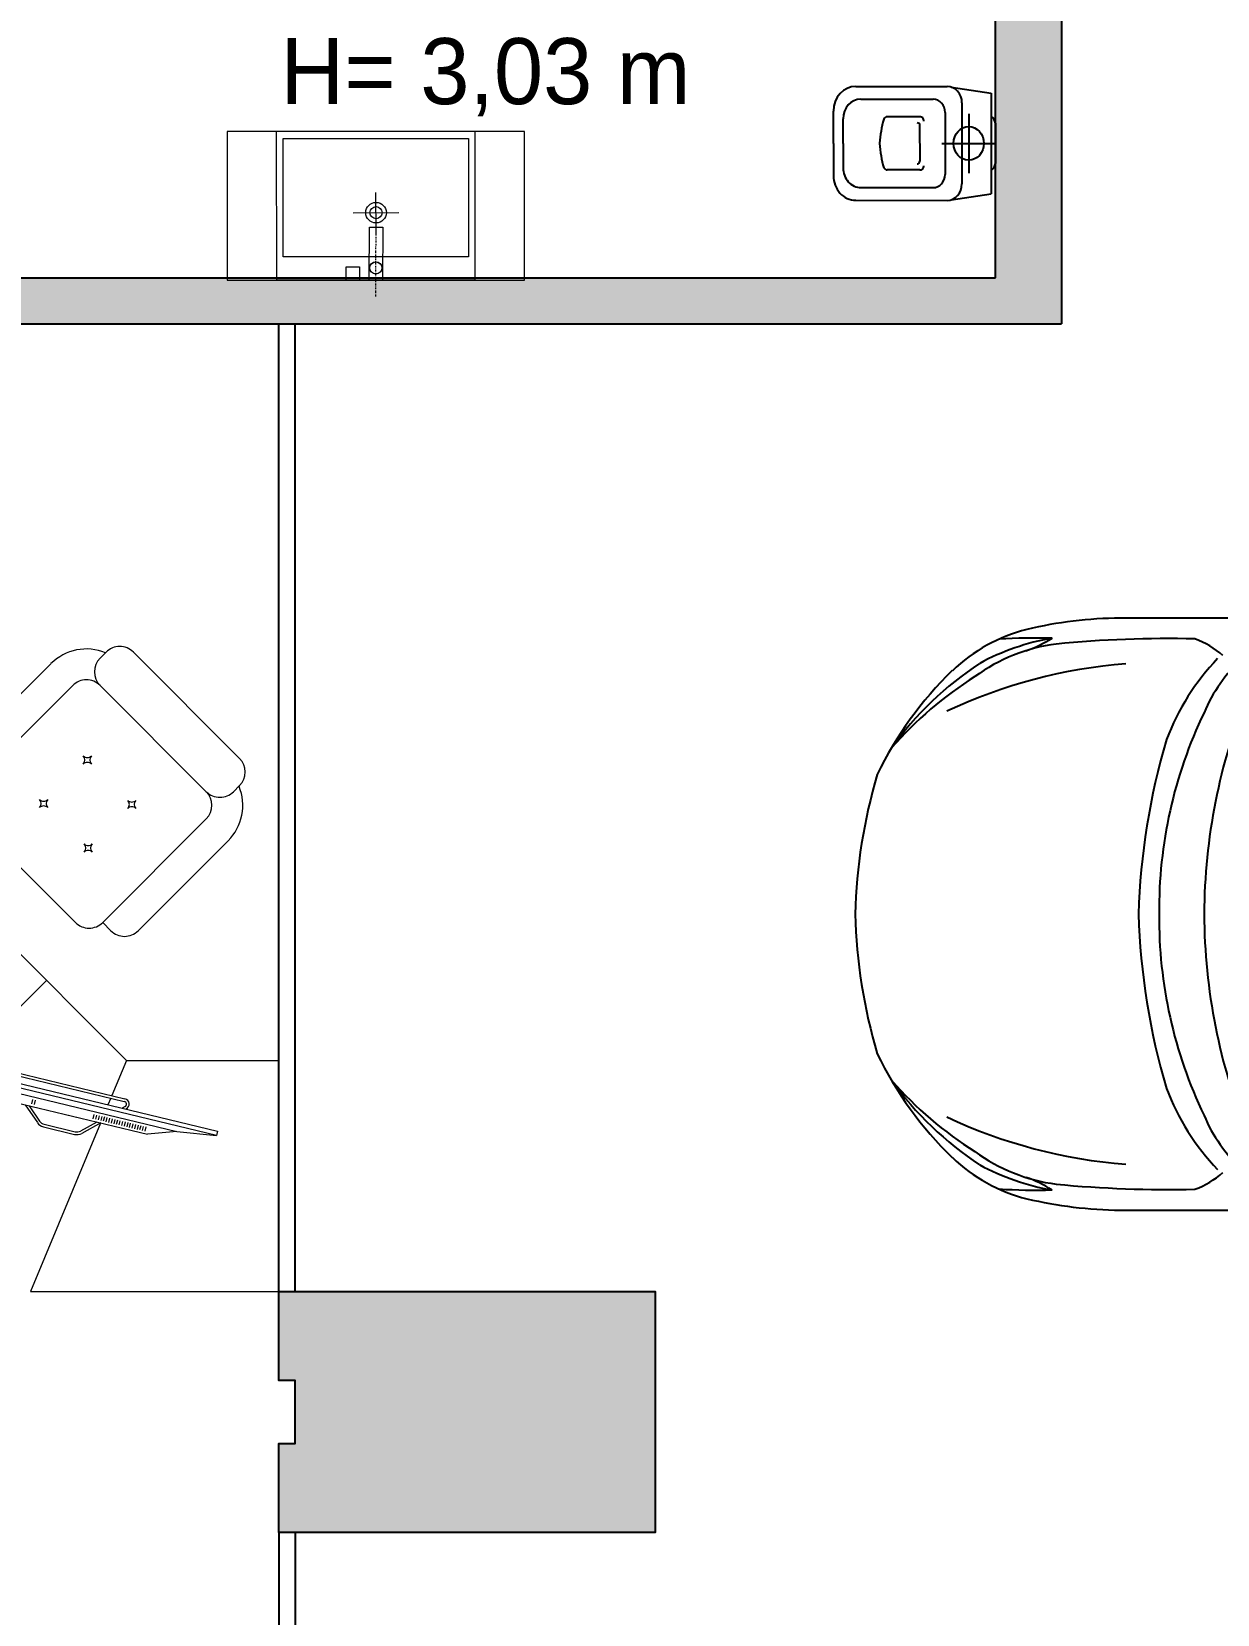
# Model space of a CAD drawing. Header units: millimetres. Extents: x 515 to 43442, y -1882 to 9936.
# Drawn here: x 16066.7 to 16425.7, y 3270.3 to 3749.6 of the extents above; entities that cross this region are included whole.
import ezdxf

# ---------------------------------------------------------------- set-up
doc = ezdxf.new("R2010")
doc.units = ezdxf.units.MM
doc.linetypes.add('TRATTO-PUNTO', pattern=[1, 0.5, -0.25, 0, -0.25])
for name, color, linetype, lineweight, true_color in [('_NOTE', 12, 'Continuous', 20, 0xbd0000), ('AUTO', 9, 'Continuous', 15, 0x808080), ('CAMP sez', 7, 'Continuous', 15, 0xbdbdbd)]:
    doc.layers.add(name, color=color, linetype=linetype, lineweight=lineweight, true_color=true_color)
doc.layers.add('ARREDI_LINEE', color=33, linetype='Continuous', lineweight=9)
for name, color, linetype in [('INF', 8, 'Continuous'), ('Interni F', 33, 'Continuous'), ('PDF _Geometria', 7, 'Continuous'), ('SANIT', 33, 'Continuous'), ('SEZ', 170, 'Continuous'), ('Testi', 7, 'Continuous')]:
    doc.layers.add(name, color=color, linetype=linetype)
doc.styles.add('T_ESE_q100', font='bahnschrift.ttf', dxfattribs={"height": 15})

# ---------------------------------------------------------------- blocks, each defined once
blk = doc.blocks.new('A$Cad04e48f')
at = {"color": 0, "linetype": 'TRATTO-PUNTO', "lineweight": -2}
blk.add_line((-5, 0), (18.2, 0), dxfattribs=at)
at = {"color": 0, "lineweight": -2}
for points in [[(-0.04, 9), (3.99, 9), (3.99, 5), (-0.02, 5)], [(-0.01, 2), (15.99, 2), (15.99, -2), (0.01, -2)]]:
    blk.add_lwpolyline(points, close=True, dxfattribs=at)
blk = doc.blocks.new('A$C7b99852b')
at = {"layer": 'ARREDI_LINEE'}
for p, q in [((60.35, 19.41), (60.38, 6.72)), ((67.28, 12.85), (53.43, 12.82))]:
    blk.add_line(p, q, dxfattribs=at)
blk.add_lwpolyline([(15.44, -11.78), (105.44, -11.78), (105.44, 33.22), (15.44, 33.22), (15.44, -11.78)], dxfattribs=at)
for points in [[(30.5, -11.84), (30.42, 33.16), (90.42, 33.22), (90.5, -11.73)], [(32.41, 26.22), (88.48, 26.22), (88.48, -9.67), (32.41, -9.67)]]:
    blk.add_lwpolyline(points, close=True, dxfattribs=at)
for centre, radius in [((60.41, 29.59), 1.83), ((60.42, 29.54), 1.83), ((60.37, 12.83), 3.12), ((60.37, 12.83), 1.83)]:
    blk.add_circle(centre, radius, dxfattribs=at)
at = {"layer": 'ARREDI_LINEE', "rotation": 269.7760903576198}
blk.add_blockref('A$Cad04e48f', (60.42, 33.22), dxfattribs=at)
blk = doc.blocks.new('uyiy8')
at = {"color": 0, "lineweight": -2}
for p, q in [((24284.05, 36278.64), (24311.29, 36283.33)), ((24312.5, 36283.36), (24324.75, 36283.62)), ((24329.92, 36253.56), (24324.75, 36283.62)), ((24286.23, 36275.09), (24307.79, 36278.81)), ((24320.74, 36255.02), (24316.58, 36279.17)), ((24304.73, 36272.85), (24294.98, 36271.17)), ((24315.21, 36256.97), (24312.02, 36275.48)), ((24322.21, 36258.57), (24319.16, 36276.31)), ((24329.67, 36262.78), (24327.59, 36274.85)), ((24280.33, 36260.49), (24278.67, 36270.1)), ((24283.18, 36260.98), (24281.92, 36268.26)), ((24306.09, 36264.98), (24305.19, 36270.24)), ((24312.7, 36266.07), (24328.67, 36268.82)), ((24306.11, 36264.88), (24307.01, 36259.62)), ((24280.33, 36260.49), (24281.98, 36250.88)), ((24283.18, 36260.98), (24284.43, 36253.7)), ((24307.46, 36257.01), (24297.71, 36255.33)), ((24318.3, 36249.71), (24329.92, 36253.56)), ((24289.91, 36244.64), (24317.15, 36249.33)), ((24290.77, 36248.7), (24312.34, 36252.42))]:
    blk.add_line(p, q, dxfattribs=at)
at = {"color": 0, "lineweight": -2, "extrusion": (0, 0, -1)}
for centre, major_axis, start_param, end_param in [((24312.14, 36278.4), (-0.85, 4.93), 0, 1.570796), ((24285.32, 36271.25), (1.27, -7.39), 1.570796, 3.141593), ((24308.47, 36274.87), (-0.68, 3.94), 0, 1.570796), ((24287.25, 36269.18), (1.02, -5.91), 1.570796, 3.141593), ((24305.03, 36271.62), (-0.21, 1.24), -0.079223, 1.570796), ((24320.68, 36267.44), (0.87, -5.03), 1.57079632679423, 7.853981633973816), ((24325.69, 36274.32), (-0.37, 2.16), 0.335133, 1.483029), ((24325.71, 36265.33), (5.98, -34.73), 1.655038, 1.867633), ((24295.2, 36269.86), (-0.23, 1.31), -1.047198, 0), ((24304.46, 36270.11), (0.138, -0.804), 3.076729, 4.709356), ((24324.72, 36271.12), (-5.98, 34.73), 4.415552, 4.628148), ((24327.7, 36262.63), (0.37, -2.16), -1.483029, -0.335133), ((24306.29, 36259.5), (0.138, -0.804), -1.567763, 0.064863), ((24307.33, 36258.27), (-0.21, 1.24), 1.570796, 3.220815), ((24289.76, 36254.62), (-1.02, 5.91), 3.141593, 4.712389), ((24297.48, 36256.64), (0.23, -1.31), 0, 1.047198), ((24311.66, 36256.36), (0.68, -3.94), 4.712389, 6.283185), ((24316.3, 36254.26), (0.85, -4.93), 4.712389, 6.283185), ((24288.64, 36252.03), (-1.27, 7.39), 3.141593, 4.712389)]:
    blk.add_ellipse(centre, major_axis=major_axis, ratio=0.9, start_param=start_param, end_param=end_param, dxfattribs=at)
blk = doc.blocks.new('byd')
at = {"layer": 'Interni F'}
for centre, radius, start, end in [((191.72, 186.59), 51.05, 104.3727, 133.626), ((208.86, 108.82), 130.67, 90.6496, 103.186), ((224.44, -26111.25), 26350.74, 89.908613, 90.037115), ((194.89, 178.58), 53.48, 97.4648, 126.1487), ((199.71, 160.75), 73.8, 100.1689, 118.2554), ((182.47, 28.52), 204.91, 88.8211, 93.309), ((166.78, 264.6), 37.01, 288.9089, 302.5253), ((222.01, -122.21), 355.46, 88.7186, 95.5), ((219.74, 206.3), 28.74, 49.4523, 69.1777), ((221.5, 139.87), 102.93, 123.4443, 144.1583), ((221, 71.06), 155.01, 94.4279, 115.2644), ((289.54, 176.87), 72.92, 136.366, 159.2747), ((276.12, 192.49), 47.13, 132.7739, 157.1196), ((233.3, 144.11), 110.5, 134.0339, 154.2374), ((225.91, 123.08), 116.86, 122.3729, 138.7402), ((413.29, 148.83), 180.58, 157.9241, 179.6831), ((356.96, 151.09), 137.87, 154.33, 180.5225), ((420.34, 143.57), 207.59, 163.4584, 178.2708), ((289.02, 145.95), 161.96, 163.4322, 178.6277), ((289.02, 153.71), 161.96, 181.3723, 196.5678), ((420.34, 156.1), 207.59, 181.7292, 196.5416), ((356.96, 148.58), 137.87, 179.4775, 205.67), ((413.29, 150.83), 180.58, 180.3169, 202.0759), ((233.3, 155.56), 110.5, 205.7626, 225.9661), ((225.91, 176.59), 116.86, 221.2598, 237.6271), ((221.5, 159.79), 102.93, 215.8417, 236.5557), ((289.54, 122.8), 72.92, 200.7253, 223.634), ((221, 228.6), 155.01, 244.7356, 265.5721), ((276.12, 107.17), 47.13, 202.8804, 227.2261), ((194.89, 121.08), 53.48, 233.8513, 262.5352), ((191.72, 113.07), 51.05, 226.374, 255.6273), ((199.71, 138.92), 73.8, 241.7446, 259.8311), ((166.78, 35.07), 37.01, 57.4747, 71.0911), ((222.01, 421.87), 355.46, 264.5, 271.2814), ((219.74, 93.37), 28.74, 290.8223, 310.5477), ((182.47, 271.15), 204.91, 266.691, 271.1789), ((208.86, 190.84), 130.67, 256.814, 269.3504), ((224.44, 26410.92), 26350.74, 269.962885, 270.091387)]:
    blk.add_arc(centre, radius, start, end, dxfattribs=at)
blk = doc.blocks.new('scrivania esa')
at = {"layer": 'ARREDI_LINEE', "lineweight": -2, "transparency": 33554687}
for p, q in [((5093.71, 28406.69), (5139.21, 28406.69)), ((5087.88, 28398.26), (5087.88, 28400.86)), ((5145.05, 28398.26), (5145.05, 28400.86)), ((5093.71, 28392.43), (5139.21, 28392.43)), ((5078.55, 28348.06), (5078.55, 28386.59)), ((5087.88, 28342.23), (5087.88, 28386.59)), ((5145.05, 28342.23), (5145.05, 28386.59)), ((5154.38, 28348.06), (5154.38, 28386.59)), ((5179.63, 28317.79), (5212.24, 28350.39)), ((5212.24, 28350.39), (5261.74, 28300.9)), ((5145.05, 28342.23), (5148.55, 28342.23)), ((5093.71, 28336.39), (5139.21, 28336.39)), ((5205.67, 28313.36), (5215, 28321.01)), ((5179.63, 28317.79), (5048.96, 28317.79)), ((5145.4, 28317.79), (5145.4, 28287.36)), ((5179.63, 28317.79), (5184.05, 28307.13)), ((5146.34, 28277.11), (5205.67, 28313.36)), ((5205.67, 28313.36), (5199.96, 28306.46)), ((5158.26, 28291.37), (5187.54, 28309.26)), ((5158.69, 28290.67), (5187.97, 28308.56)), ((5189.24, 28307.59), (5188.97, 28306.66)), ((5190.03, 28307.36), (5190.02, 28307.3)), ((5196.69, 28306.85), (5197.38, 28305.72)), ((5197.38, 28307.27), (5198.07, 28306.14)), ((5198.07, 28307.69), (5198.76, 28306.56)), ((5155.08, 28279.04), (5199.96, 28306.46)), ((5184.37, 28306.36), (5185.19, 28304.35)), ((5188.42, 28301.79), (5189.11, 28300.66)), ((5189.11, 28302.22), (5189.8, 28301.08)), ((5189.8, 28302.64), (5190.49, 28301.51)), ((5190.49, 28303.06), (5191.18, 28301.93)), ((5191.18, 28303.48), (5191.87, 28302.35)), ((5191.87, 28303.9), (5192.56, 28302.77)), ((5192.55, 28304.32), (5193.25, 28303.19)), ((5193.24, 28304.74), (5193.94, 28303.61)), ((5193.93, 28305.17), (5194.63, 28304.03)), ((5194.62, 28305.59), (5195.31, 28304.45)), ((5195.31, 28306.01), (5196, 28304.88)), ((5196, 28306.43), (5196.69, 28305.3)), ((5184.28, 28299.27), (5184.97, 28298.13)), ((5186.51, 28298.25), (5184.93, 28292.83)), ((5184.97, 28299.69), (5185.66, 28298.56)), ((5185.66, 28300.11), (5186.35, 28298.98)), ((5187.56, 28298.89), (5185.72, 28292.6)), ((5186.35, 28300.53), (5187.04, 28299.4)), ((5187.04, 28300.95), (5187.73, 28299.82)), ((5187.52, 28298.75), (5208.63, 28247.79)), ((5187.73, 28301.37), (5188.42, 28300.24)), ((5208.63, 28247.79), (5261.74, 28300.9)), ((5167.95, 28289.29), (5168.64, 28288.16)), ((5168.64, 28289.71), (5169.33, 28288.58)), ((5175.68, 28286.49), (5183.94, 28291.53)), ((5176.11, 28285.78), (5184.37, 28290.83)), ((5167.48, 28286.62), (5173.92, 28285.39)), ((5168.53, 28287.26), (5174.07, 28286.2))]:
    blk.add_line(p, q, dxfattribs=at)
blk.add_lwpolyline([(5134.58, 28273.43), (5214.31, 28322.15), (5215, 28321.01), (5135.27, 28272.29)], close=True, dxfattribs=at)
for centre, radius, start, end in [((5093.71, 28400.86), 5.83, 90, 180), ((5139.21, 28400.86), 5.83, 0, 90), ((5093.71, 28386.59), 15.17, 112.6199, 180), ((5093.71, 28398.26), 5.83, 180, 270), ((5139.21, 28398.26), 5.83, 270, 0), ((5139.21, 28386.59), 15.17, 0, 67.3801), ((5093.71, 28386.59), 5.83, 90, 180), ((5139.21, 28386.59), 5.83, 0, 90), ((5105.19, 28375.5), 1.75, 270, 0), ((5105.19, 28372), 1.75, 0, 90), ((5108.69, 28375.5), 1.75, 180, 270), ((5108.69, 28372), 1.75, 90, 180), ((5124.24, 28375.5), 1.75, 270, 0), ((5124.24, 28372), 1.75, 0, 90), ((5127.74, 28375.5), 1.75, 180, 270), ((5127.74, 28372), 1.75, 90, 180), ((5105.19, 28356.82), 1.75, 270, 0), ((5105.19, 28353.32), 1.75, 0, 90), ((5108.69, 28356.82), 1.75, 180, 270), ((5108.69, 28353.32), 1.75, 90, 180), ((5124.24, 28356.82), 1.75, 270, 0), ((5124.24, 28353.32), 1.75, 0, 90), ((5127.74, 28356.82), 1.75, 180, 270), ((5127.74, 28353.32), 1.75, 90, 180), ((5148.55, 28348.06), 5.83, 270, 0), ((5139.21, 28342.23), 5.83, 270, 0), ((5188.42, 28307.83), 1.68, 343.7076, 121.4279), ((5188.42, 28307.83), 0.859, 343.7076, 121.4279), ((5182.76, 28293.46), 2.26, 301.4279, 343.7076), ((5182.76, 28293.46), 3.09, 301.4279, 343.7076), ((5174.5, 28288.42), 3.09, 259.1482, 301.4279), ((5174.5, 28288.42), 2.26, 259.1482, 301.4279)]:
    blk.add_arc(centre, radius, start, end, dxfattribs=at)

msp = doc.modelspace()

# ---------------------------------------------------------------- hatches: boundary and pattern name
at = {"layer": 'CAMP sez'}
h = msp.add_hatch(color=256, dxfattribs=at)
h.dxf.hatch_style = 1
h.paths.add_polyline_path([(16255.53, 2320.04), (16141.53, 2320.04), (16141.53, 2293.04), (16146.53, 2293.04), (16146.53, 2274.04), (16141.53, 2274.04), (16141.53, 2247.04), (16255.53, 2247.04)], flags=17)
h.paths.add_polyline_path([(15798.53, 1738.04), (15645.53, 1738.04), (15645.53, 1723.04), (15798.53, 1723.04)], flags=17)
h.paths.add_polyline_path([(15277.03, 4658.04), (15257.03, 4658.04), (15257.03, 4260.04), (15277.03, 4260.04)], flags=17)
h.paths.add_polyline_path([(15297.03, 4260.04), (15237.03, 4260.04), (15237.03, 4240.04), (15297.03, 4240.04)], flags=17)
h.paths.add_polyline_path([(15414.53, 4260.04), (15387.03, 4260.04), (15387.03, 4240.04), (15414.53, 4240.04)], flags=17)
h.paths.add_polyline_path([(15147.03, 4260.04), (15034.53, 4260.04), (15034.53, 4240.04), (15147.03, 4240.04)], flags=17)
h.paths.add_polyline_path([(15560.53, 3925.04), (15414.53, 3925.04), (15414.53, 3909.04), (15533.53, 3909.04), (15533.53, 3816.04), (15586.53, 3816.04), (15586.53, 3827.04), (15560.53, 3827.04)], flags=17)
h.paths.add_polyline_path([(15414.53, 3914.04), (15394.53, 3914.04), (15394.53, 3909.04), (15414.53, 3909.04)], flags=17)
h.paths.add_polyline_path([(17153.53, 2840.04), (17090.53, 2840.04), (17090.53, 2768.04), (17153.53, 2768.04)], flags=17)
h.paths.add_polyline_path([(17153.53, 1794.04), (17090.53, 1794.04), (17090.53, 1695.04), (17153.53, 1733.04)], flags=17)
h.paths.add_polyline_path([(17667.96, 2087.48), (17648.85, 2115.6), (17616.6, 2093.68), (17635.71, 2065.56)], flags=17)
h.paths.add_polyline_path([(18190.24, 2442.45), (18171.13, 2470.57), (18138.87, 2448.64), (18157.98, 2420.52)], flags=17)
h.paths.add_polyline_path([(18197.53, 2840.04), (18134.53, 2840.04), (18134.53, 2768.04), (18197.53, 2768.04)], flags=17)
h.paths.add_polyline_path([(18722.87, 2804.44), (18720.53, 2840.04), (18657.53, 2840.04), (18657.53, 2760.04)], flags=17)
h.paths.add_polyline_path([(19261.78, 3176.76), (19243.8, 3203.22), (19183.42, 3162.19), (19201.41, 3135.72)], flags=17)
h.paths.add_polyline_path([(19514.86, 3348.76), (19496.88, 3375.23), (19465.45, 3353.87), (19483.44, 3327.4)], flags=17)
h.paths.add_polyline_path([(16925.53, 1723.04), (16905.53, 1723.04), (16905.53, 1593.48), (16682.3, 1441.77), (16693.54, 1425.22), (16925.53, 1582.89)], flags=17)
h.paths.add_polyline_path([(16661.28, 1403.3), (16649.94, 1419.99), (16255.53, 1221.43), (16255.53, 1199.04)], flags=17)
h.paths.add_polyline_path([(16674.43, 1453.34), (16642.17, 1431.42), (16661.28, 1403.3), (16693.54, 1425.22)], flags=17)
h.paths.add_polyline_path([(16255.53, 1272.04), (16141.53, 1272.04), (16141.53, 1245.04), (16146.53, 1245.04), (16146.53, 1226.04), (16141.53, 1226.04), (16141.53, 1199.04), (16255.53, 1199.04), (16255.53, 1221.43)], flags=17)
h.paths.add_polyline_path([(16255.53, 1796.04), (16141.53, 1796.04), (16141.53, 1769.04), (16146.53, 1769.04), (16146.53, 1750.04), (16141.53, 1750.04), (16141.53, 1723.04), (16255.53, 1723.04)], flags=17)
h.paths.add_polyline_path([(15645.53, 1796.04), (15580.53, 1796.04), (15580.53, 1769.04), (15585.53, 1769.04), (15585.53, 1750.04), (15580.53, 1750.04), (15580.53, 1723.04), (15645.53, 1723.04)], flags=17)
h.paths.add_polyline_path([(16141.53, 1738.04), (15888.53, 1738.04), (15888.53, 1723.04), (16141.53, 1723.04)], flags=17)
edge = h.paths.add_edge_path(flags=17)
edge.add_arc((15645.53, 2283.54), 218, 270, 282.4589, ccw=False)
edge.add_line((15645.53, 2065.54), (15645.53, 2048.54))
edge.add_arc((15645.53, 2283.54), 235, 270, 282.4589)
edge.add_line((15696.23, 2054.07), (15692.56, 2070.67))
edge = h.paths.add_edge_path(flags=17)
edge.add_line((15645.53, 2322.04), (15561.42, 2322.04))
edge.add_arc((15645.53, 2283.54), 92.5, 155.4041, 204.5959)
edge.add_line((15561.42, 2245.04), (15645.53, 2245.04))
edge.add_line((15645.53, 2245.04), (15645.53, 2322.04))
edge = h.paths.add_edge_path(flags=17)
edge.add_arc((15645.53, 2283.54), 235, 77.5411, 90)
edge.add_line((15645.53, 2518.54), (15645.53, 2501.54))
edge.add_arc((15645.53, 2283.54), 218, 77.5411, 90, ccw=False)
edge.add_line((15692.56, 2496.4), (15696.23, 2513))
h.paths.add_polyline_path([(15645.53, 1272.04), (15580.53, 1272.04), (15580.53, 1245.04), (15585.53, 1245.04), (15585.53, 1226.04), (15580.53, 1226.04), (15580.53, 1199.04), (15645.53, 1199.04)], flags=17)
h.paths.add_polyline_path([(15078.53, 1245.04), (15083.53, 1245.04), (15083.53, 1272.04), (15026.53, 1272.04), (15026.53, 1199.04), (15083.53, 1199.04), (15083.53, 1226.04), (15078.53, 1226.04)], flags=17)
h.paths.add_polyline_path([(15580.53, 1212.04), (15083.53, 1212.04), (15083.53, 1199.04), (15580.53, 1199.04)], flags=17)
h.paths.add_polyline_path([(15053.53, 1199.04), (15026.53, 1199.04), (15026.53, 1175.04), (15053.53, 1175.04)], flags=17)
h.paths.add_polyline_path([(15078.53, 1769.04), (15083.53, 1769.04), (15083.53, 1796.04), (15026.53, 1796.04), (15026.53, 1723.04), (15083.53, 1723.04), (15083.53, 1750.04), (15078.53, 1750.04)], flags=17)
h.paths.add_polyline_path([(15078.53, 2293.04), (15083.53, 2293.04), (15083.53, 2320.04), (15026.53, 2320.04), (15026.53, 2247.04), (15083.53, 2247.04), (15083.53, 2274.04), (15078.53, 2274.04)], flags=17)
h.paths.add_polyline_path([(15078.53, 2817.04), (15083.53, 2817.04), (15083.53, 2844.04), (15026.53, 2844.04), (15026.53, 2771.04), (15083.53, 2771.04), (15083.53, 2798.04), (15078.53, 2798.04)], flags=17)
h.paths.add_polyline_path([(15083.53, 3322.04), (15078.53, 3322.04), (15078.53, 3341.04), (15083.53, 3341.04), (15083.53, 3368.04), (15026.53, 3368.04), (15026.53, 3295.04), (15083.53, 3295.04)], flags=17)
h.paths.add_polyline_path([(15645.53, 3675.04), (15026.53, 3675.04), (15026.53, 3664.04), (15634.53, 3664.04), (15634.53, 3527.04), (15565.53, 3527.04), (15565.53, 3516.04), (15634.53, 3516.04), (15634.53, 3507.04), (15640.53, 3507.04), (15640.53, 3512.04), (15645.53, 3512.04)], flags=17)
h.paths.add_polyline_path([(15487.53, 3664.04), (15477.53, 3664.04), (15477.53, 3464.04), (15387.53, 3464.04), (15387.53, 3461.04), (15472.53, 3461.04), (15472.53, 3455.04), (15387.53, 3455.04), (15387.53, 3452.04), (15477.53, 3452.04), (15477.53, 3310.04), (15272.53, 3310.04), (15272.53, 3320.04), (15257.53, 3320.04), (15257.53, 3295.04), (15487.53, 3295.04), (15487.53, 3358.04), (15580.53, 3358.04), (15580.53, 3368.04), (15487.53, 3368.04), (15487.53, 3516.04), (15490.53, 3516.04), (15490.53, 3527.04), (15487.53, 3527.04)], flags=17)
h.paths.add_polyline_path([(15272.53, 3664.04), (15257.53, 3664.04), (15257.53, 3410.04), (15262.03, 3410.04), (15262.03, 3495.04), (15268.03, 3495.04), (15268.03, 3410.04), (15272.53, 3410.04), (15272.53, 3452.04), (15297.53, 3452.04), (15297.53, 3464.04), (15272.53, 3464.04)], flags=16)
h.paths.add_polyline_path([(15689.53, 3670.04), (15689.53, 3675.04), (15669.53, 3675.04), (15645.53, 3675.04), (15645.53, 3661.04), (15689.53, 3661.04)], flags=17)
h.paths.add_polyline_path([(15645.53, 3368.04), (15580.53, 3368.04), (15580.53, 3358.04), (15580.53, 3295.04), (15645.53, 3295.04)], flags=17)
h.paths.add_polyline_path([(15645.53, 3427.04), (15640.53, 3427.04), (15640.53, 3432.04), (15634.53, 3432.04), (15634.53, 3368.04), (15645.53, 3368.04)], flags=17)
h.paths.add_polyline_path([(16255.53, 3368.04), (16141.53, 3368.04), (16141.53, 3341.04), (16146.53, 3341.04), (16146.53, 3322.04), (16141.53, 3322.04), (16141.53, 3295.04), (16255.53, 3295.04)], flags=17)
h.paths.add_polyline_path([(16255.53, 2844.04), (16141.53, 2844.04), (16141.53, 2817.04), (16146.53, 2817.04), (16146.53, 2798.04), (16141.53, 2798.04), (16141.53, 2771.04), (16255.53, 2771.04)], flags=17)
h.paths.add_polyline_path([(15645.53, 2844.04), (15580.53, 2844.04), (15580.53, 2817.04), (15585.53, 2817.04), (15585.53, 2798.04), (15580.53, 2798.04), (15580.53, 2771.04), (15645.53, 2771.04)], flags=17)
h.paths.add_polyline_path([(16925.53, 3852.04), (16905.53, 3852.04), (16905.53, 3691.04), (16925.53, 3691.04)], flags=17)
h.paths.add_polyline_path([(16925.53, 3196.04), (16905.53, 3196.04), (16905.53, 2431.04), (16925.53, 2431.04)], flags=17)
h.paths.add_polyline_path([(16925.53, 2131.04), (16905.53, 2131.04), (16905.53, 1743.04), (16255.53, 1743.04), (16255.53, 1723.04), (16925.53, 1723.04)], flags=17)
h.paths.add_polyline_path([(20091.47, 3852.14), (20487.6, 4124.98), (20423.82, 3502.24), (20356.83, 3456.7), (20376.33, 3427.64), (20456.91, 3482.41), (20523.52, 4186.15), (20050.04, 3860.03), (20105.43, 3777.5), (20158.72, 3698.08), (20170.61, 3706.07), (20171.17, 3706.44), (20183.63, 3714.8)])
h.paths.add_polyline_path([(15039.53, 3909.04), (15318.53, 3909.04), (15318.53, 3914.04), (15008.53, 3914.04), (15008.53, 4240.04), (15034.53, 4240.04), (15034.53, 4308.04), (15008.53, 4308.04), (15008.53, 4617.04), (15034.53, 4617.04), (15034.53, 4658.04), (15519.53, 4658.04), (15519.53, 4308.04), (15414.53, 4308.04), (15414.53, 3925.04), (15429.53, 3925.04), (15429.53, 4291.04), (15529.53, 4291.04), (15529.53, 4237.04), (15938.53, 4237.04), (15938.53, 4248.04), (15559.53, 4248.04), (15559.53, 4308.04), (15540.53, 4308.04), (15540.53, 4617.04), (15559.53, 4617.04), (15559.53, 4658.04), (16056.53, 4658.04), (16056.53, 4248.04), (16028.53, 4248.04), (16028.53, 4237.04), (16056.53, 4237.04), (16056.53, 3870.04), (16034.53, 3870.04), (16034.53, 3827.04), (15668.53, 3827.04), (15668.53, 3816.04), (16034.53, 3816.04), (16034.53, 3788.04), (16045.53, 3788.04), (16045.53, 3816.04), (16358.53, 3816.04), (16358.53, 3675.04), (16045.53, 3675.04), (16045.53, 3702.04), (16034.53, 3702.04), (16034.53, 3675.04), (15799.53, 3675.04), (15779.53, 3675.04), (15779.53, 3670.04), (15779.53, 3661.04), (16378.53, 3661.04), (16378.53, 3758.04), (16687.53, 3758.04), (16687.53, 3852.04), (17111.53, 3852.04), (17111.53, 3833.04), (17138.53, 3833.04), (17138.53, 3852.04), (18155.53, 3852.04), (18155.53, 3833.04), (18182.53, 3833.04), (18182.53, 3852.04), (19200.53, 3852.04), (19200.53, 3833.04), (19251.53, 3833.04), (19251.53, 3919.04), (19243.53, 3919.04), (19243.53, 4229.04), (19251.53, 4229.04), (19251.53, 4280.04), (19479.53, 4280.04), (19479.53, 4223.04), (19682.51, 3865.04), (19507.53, 3865.04), (19507.53, 3919.04), (19479.53, 3919.04), (19479.53, 3849.04), (19532.5, 3756.07), (19542.06, 3761.52), (19492.19, 3849.04), (19691.58, 3849.04), (19836.78, 3592.94), (19693.58, 3495.62), (19585.63, 3685.06), (19576.07, 3679.61), (19697.37, 3466.75), (20120.82, 3754.55), (20105.43, 3777.5), (19860.86, 3611.28), (19509.53, 4230.95), (19509.53, 4310.04), (19213.53, 4310.04), (19213.53, 3882.04), (16647.53, 3882.04), (16647.53, 3778.04), (16378.53, 3778.04), (16378.53, 3836.04), (16076.53, 3836.04), (16076.53, 4678.04), (14988.53, 4678.04), (14988.53, 3841.04), (14781.53, 3841.04), (14781.53, 3295.04), (14816.53, 3295.04), (14816.53, 3816.04), (15039.53, 3816.04)])
h.paths.add_polyline_path([(15620.53, 213.09), (15483.31, 119.31), (15483.31, 76.92), (15652.53, 192.56), (15652.53, 240.12), (20340.93, 3426.56), (20351.52, 3410.78), (20376.33, 3427.64), (20346.24, 3472.48), (15645.53, 277.68), (15645.53, 624.04), (15053.53, 624.04), (15053.53, 712.04), (15021.53, 712.04), (15021.53, 600.04), (15026.53, 600.04), (15026.53, 568.04), (14909.53, 568.04), (14922.53, 564.04), (15021.53, 564.04), (15021.53, 518.04), (15084.53, 518.04), (15084.53, 598.04), (15582.53, 598.04), (15582.53, 550.04), (15620.53, 550.04), (15620.53, 300.04), (15483.31, 300.04), (15483.31, 261.04), (15620.53, 261.04)])

# ---------------------------------------------------------------- linework, layer by layer
at = {"layer": 'INF'}
for p, q in [((16141.53, 3368.04), (16141.53, 3661.04)), ((16146.53, 3368.04), (16146.53, 3661.04)), ((16141.53, 3295.04), (16141.53, 2844.04)), ((16146.53, 3295.04), (16146.53, 2844.04))]:
    msp.add_line(p, q, dxfattribs=at)
at = {"layer": 'PDF _Geometria', "lineweight": 9}
msp.add_line((16358.51, 3675.04), (16045.53, 3675.04), dxfattribs=at)
at = {"layer": 'SEZ'}
for p, q in [((16358.53, 3675.04), (16358.53, 3816.04)), ((16378.53, 3758.04), (16378.53, 3661.04)), ((16045.53, 3675.04), (16358.53, 3675.04)), ((15779.53, 3661.04), (16378.53, 3661.04))]:
    msp.add_line(p, q, dxfattribs=at)
msp.add_lwpolyline([(16141.53, 3295.04), (16141.53, 3322.04), (16146.53, 3322.04), (16146.53, 3341.04), (16141.53, 3341.04), (16141.53, 3368.04), (16255.53, 3368.04), (16255.53, 3295.04)], close=True, dxfattribs=at)

# ---------------------------------------------------------------- block references
at = {"layer": '_NOTE', "rotation": 315.000000000072}
msp.add_blockref('scrivania esa', (-7590.84, -12923.11), dxfattribs=at)
at = {"layer": 'AUTO', "rotation": 359.9999999994509}
msp.add_blockref('byd', (16188.96, 3332.5), dxfattribs=at)
at = {"layer": 'SANIT', "transparency": 33554687, "xscale": -1, "rotation": 189.7440353405048}
msp.add_blockref('uyiy8', (-13757.55, 35343.75), dxfattribs=at)
at = {"layer": 'SANIT', "lineweight": 35, "rotation": 180}
msp.add_blockref('A$C7b99852b', (16231.36, 3707.57), dxfattribs=at)

# ---------------------------------------------------------------- texts
at = {"layer": 'Testi', "insert": (16204.1, 3735.74), "char_height": 20, "attachment_point": 5, "style": 'T_ESE_q100'}
msp.add_mtext('H= 3,03 m', dxfattribs=at)

doc.saveas('drawing.dxf')
